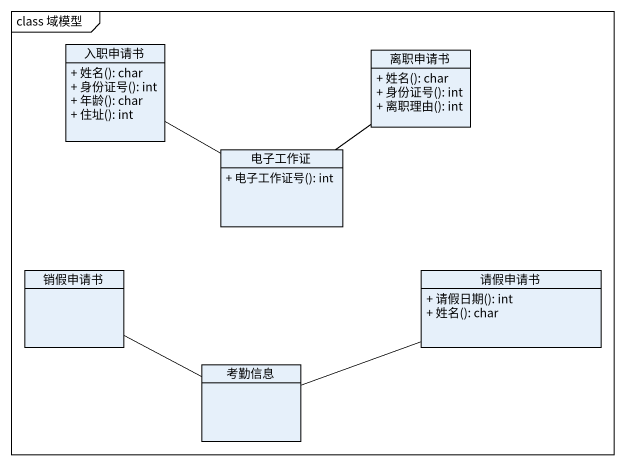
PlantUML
@startuml
mainframe class 域模型
hide circle
hide empty members
skinparam classAttributeIconSize 0
class 入职申请书 {
  + 姓名(): char
  + 身份证号(): int
  + 年龄(): char
  + 住址(): int
}
class 离职申请书 {
  + 姓名(): char
  + 身份证号(): int
  + 离职理由(): int
}
class 电子工作证 {
  + 电子工作证号(): int
}
class 销假申请书
class 请假申请书 {
  + 请假日期(): int
  + 姓名(): char
}
class 考勤信息
入职申请书 -right- 电子工作证
离职申请书 -- 电子工作证
销假申请书 -right- 考勤信息
请假申请书 -left- 考勤信息
@enduml
